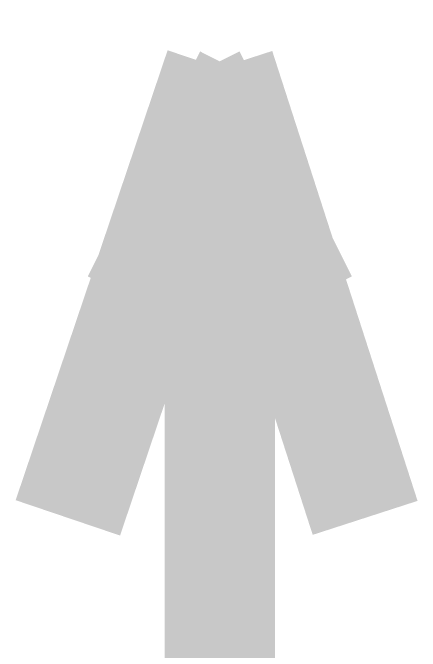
# Model space of a CAD drawing. Header units: inches. Extents: x 0 to 841, y 0 to 594.
# Drawn here: x 773.611 to 776.382, y 326.01 to 330.345 of the extents above; entities that cross this region are included whole.
import ezdxf

# ---------------------------------------------------------------- set-up
doc = ezdxf.new("R2010")
doc.units = ezdxf.units.IN
doc.layers.add('Sheet', color=255, linetype='Continuous')

msp = doc.modelspace()

# ---------------------------------------------------------------- linework, layer by layer
at = {"layer": 'Sheet'}
for points in [[(773.9859, 326.9156, 0.7493, 0.7493, 0), (775.019, 329.9701, 0.7493, 0.7493, 0)], [(775.019, 327.4995, 0.7493, 0.7493, 0), (775.019, 329.9701, 0.7493, 0.7493, 0)], [(775.019, 329.9701, 0.7493, 0.7493, 0), (776.0071, 326.9156, 0.7493, 0.7493, 0)], [(775.019, 330.015, 0.2997, 0.2997, 0), (774.2554, 328.4877, 0.2997, 0.2997, 0)], [(775.019, 330.015, 0.2997, 0.2997, 0), (775.7825, 328.4877, 0.2997, 0.2997, 0)], [(775.019, 327.4995, 0.2997, 0.2997, 0), (775.019, 330.015, 0.2997, 0.2997, 0)], [(775.019, 324.9841, 0.7493, 0.7493, 0), (775.019, 327.4995, 0.7493, 0.7493, 0), (775.019, 327.4995, 0.7493, 0.7493, 0)]]:
    msp.add_lwpolyline(points, format="xyseb", dxfattribs=at)

doc.saveas('drawing.dxf')
